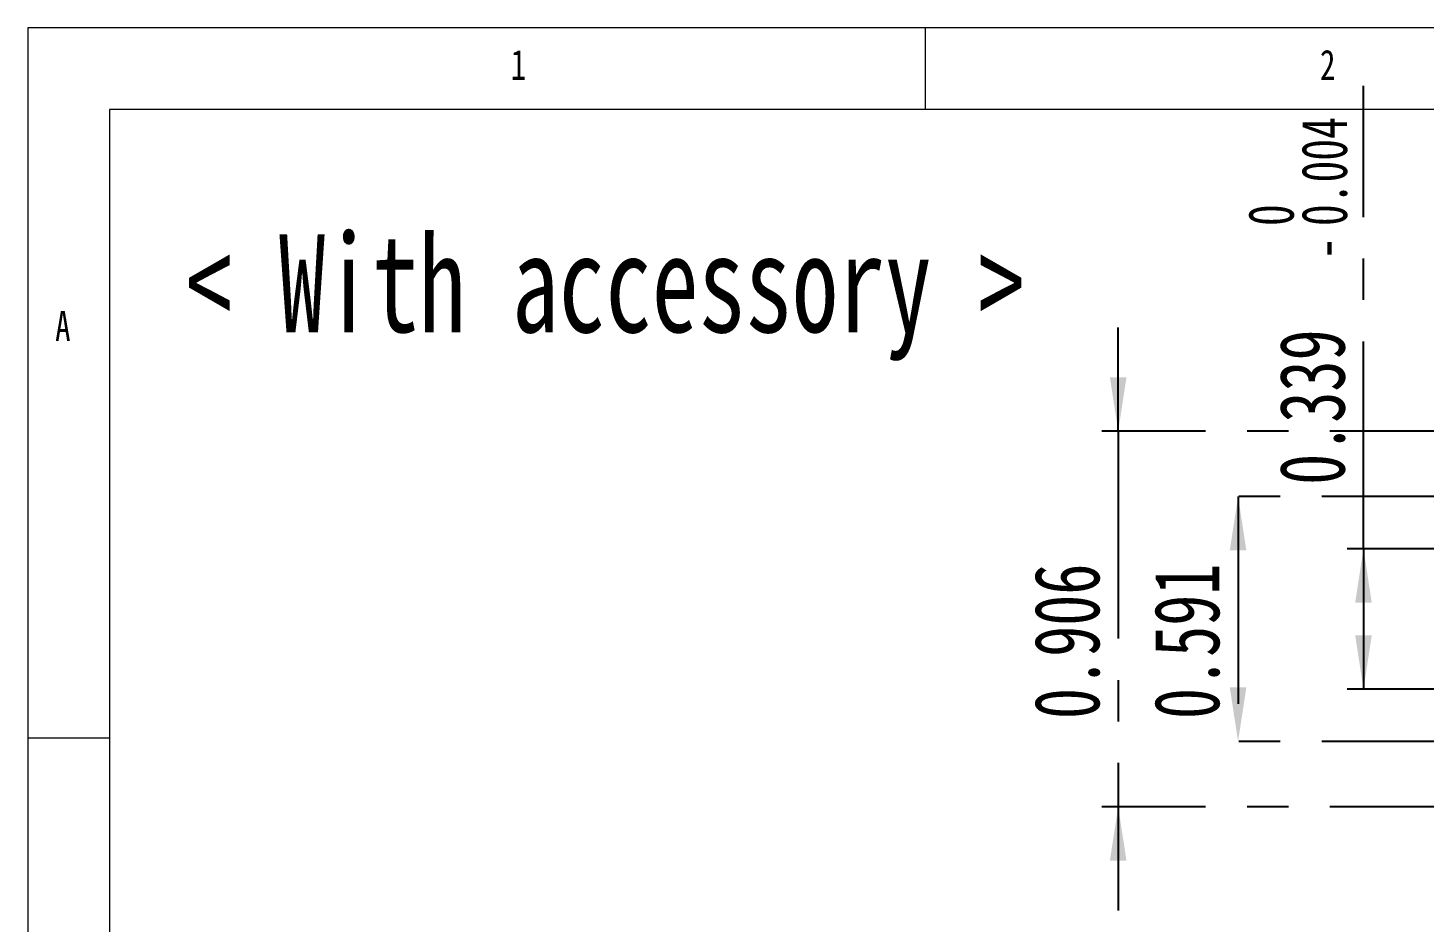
# Model space of a CAD drawing. Header units: inches. Extents: x 0.2 to 16.3, y 0.2 to 11.5.
# Drawn here: x 0.197 to 3.565, y 9.34 to 11.496 of the extents above; entities that cross this region are included whole.
import ezdxf

# ---------------------------------------------------------------- set-up
doc = ezdxf.new("R2010")
doc.units = ezdxf.units.IN
doc.header["$MEASUREMENT"] = 0
doc.linetypes.add('CENTERX2', pattern=[0.8, 0.5, -0.1, 0.1, -0.1])
doc.layers.add('CENTER_LINE', color=7, linetype='CENTERX2')
doc.styles.add('SLDTEXTSTYLE0', font='TXT', dxfattribs={"width": 0.7})
doc.styles.add('SLDTEXTSTYLE2', font='TXT', dxfattribs={"width": 0.75})
doc.dimstyles.new('SLDDIMSTYLE10', dxfattribs={"dimtxt": 0.15748, "dimasz": 0.13, "dimexe": 0, "dimexo": 0.0625, "dimgap": 0.03937, "dimtad": 1, "dimdec": 3, "dimrnd": 1e-09, "dimdsep": 46, "dimtxsty": 'SLDTEXTSTYLE0', "dimsah": 1, "dimcen": 0.09, "dimadec": 0, "dimazin": 2, "dimtol": 1, "dimtm": 0.003937, "dimtfac": 1, "dimtdec": 3, "dimtofl": 0, "dimtmove": 0, "dimatfit": 3, "dimfxl": 1, "dimfrac": 2, "dimtolj": 1, "dimarcsym": 0})
doc.dimstyles.new('SLDDIMSTYLE4', dxfattribs={"dimtxt": 0.15748, "dimasz": 0.13, "dimexe": 0, "dimexo": 0.0625, "dimgap": 0.03937, "dimtad": 1, "dimdec": 3, "dimrnd": 1e-09, "dimdsep": 46, "dimtxsty": 'SLDTEXTSTYLE0', "dimsah": 1, "dimcen": 0.09, "dimadec": 0, "dimazin": 2, "dimtfac": 1, "dimtdec": 3, "dimtmove": 0, "dimatfit": 0, "dimfxl": 1, "dimfrac": 2, "dimtolj": 1, "dimtzin": 12, "dimarcsym": 0})
doc.dimstyles.new('SLDDIMSTYLE5', dxfattribs={"dimtxt": 0.15748, "dimasz": 0.13, "dimexe": 0, "dimexo": 0.0625, "dimgap": 0.03937, "dimtad": 1, "dimdec": 3, "dimrnd": 1e-09, "dimdsep": 46, "dimtxsty": 'SLDTEXTSTYLE0', "dimsah": 1, "dimcen": 0.09, "dimadec": 0, "dimazin": 2, "dimtfac": 1, "dimtdec": 3, "dimtofl": 0, "dimtmove": 0, "dimatfit": 3, "dimfxl": 1, "dimfrac": 2, "dimtolj": 1, "dimtzin": 12, "dimarcsym": 0})

# ---------------------------------------------------------------- blocks, each defined once
blk = doc.blocks.new('_D_24')
at = {"layer": 'CENTER_LINE'}
for p, q in [((4.6179, 10.3661), (3.0767, 10.3661)), ((3.116, 10.3661), (3.116, 9.7755)), ((4.6179, 9.7755), (3.0767, 9.7755))]:
    blk.add_line(p, q, dxfattribs=at)
for points in [[(3.116, 10.3661), (3.096, 10.2361), (3.136, 10.2361)], [(3.116, 9.7755), (3.136, 9.9055), (3.096, 9.9055)]]:
    blk.add_solid(points, dxfattribs=at)
at = {"layer": 'CENTER_LINE', "insert": (2.913, 9.8293), "char_height": 0.15748, "attachment_point": 1, "rotation": 90, "style": 'SLDTEXTSTYLE0'}
blk.add_mtext('0.591', dxfattribs=at)
blk = doc.blocks.new('_D_25')
at = {"layer": 'CENTER_LINE'}
for p, q in [((3.4185, 10.2401), (3.4185, 11.3565)), ((3.6336, 10.2401), (3.3791, 10.2401)), ((3.4185, 10.2401), (3.4185, 9.9015)), ((3.6336, 9.9015), (3.3791, 9.9015))]:
    blk.add_line(p, q, dxfattribs=at)
for points in [[(3.4185, 10.2401), (3.3985, 10.1101), (3.4385, 10.1101)], [(3.4185, 9.9015), (3.4385, 10.0315), (3.3985, 10.0315)]]:
    blk.add_solid(points, dxfattribs=at)
at = {"layer": 'CENTER_LINE', "attachment_point": 1, "rotation": 90, "style": 'SLDTEXTSTYLE0'}
for s, insert, char_height in [('0.004', (3.2686, 11.0184), 0.11024), ('0', (3.1401, 11.0184), 0.1102), ('-', (3.2686, 10.9382), 0.1102), ('0.339', (3.2155, 10.3942), 0.15748)]:
    blk.add_mtext(s, dxfattribs=dict(at, insert=insert, char_height=char_height))
blk = doc.blocks.new('_D_26')
at = {"layer": 'CENTER_LINE'}
for p, q in [((2.8268, 10.5235), (2.8268, 10.7735)), ((4.6376, 10.5235), (2.7874, 10.5235)), ((2.8268, 10.5235), (2.8268, 9.618)), ((4.6376, 9.618), (2.7874, 9.618)), ((2.8268, 9.618), (2.8268, 9.368))]:
    blk.add_line(p, q, dxfattribs=at)
for points in [[(2.8268, 10.5235), (2.8468, 10.6535), (2.8068, 10.6535)], [(2.8268, 9.618), (2.8068, 9.488), (2.8468, 9.488)]]:
    blk.add_solid(points, dxfattribs=at)
at = {"layer": 'CENTER_LINE', "insert": (2.6238, 9.8293), "char_height": 0.15748, "attachment_point": 1, "rotation": 90, "style": 'SLDTEXTSTYLE0'}
blk.add_mtext('0.906', dxfattribs=at)

msp = doc.modelspace()

# ---------------------------------------------------------------- linework, layer by layer
at = {"color": 7, "linetype": 'Continuous', "lineweight": 18}
for p, q in [((16.3386, 11.4961), (0.1969, 11.4961)), ((0.1969, 11.4961), (0.1969, 0.1969)), ((2.3622, 11.2992), (2.3622, 11.4961)), ((16.1516, 11.2992), (0.3937, 11.2992)), ((0.3937, 11.2992), (0.3937, 0.3937)), ((0.3937, 9.7835), (0.1969, 9.7835))]:
    msp.add_line(p, q, dxfattribs=at)

# ---------------------------------------------------------------- texts
at = {"color": 7, "linetype": 'Continuous', "lineweight": 0, "char_height": 0.0729, "attachment_point": 1, "style": 'SLDTEXTSTYLE2'}
for s, insert in [('1', (1.3615, 11.4436)), ('2', (3.3136, 11.4436)), ('A', (0.2625, 10.8137))]:
    msp.add_mtext(s, dxfattribs=dict(at, insert=insert))
at = {"layer": 'CENTER_LINE', "insert": (0.5771, 10.9985), "char_height": 0.23622, "attachment_point": 1, "style": 'SLDTEXTSTYLE0'}
msp.add_mtext('< With accessory >', dxfattribs=at)

# ---------------------------------------------------------------- dimensions: what is measured, and where the dimension line sits
at = {"layer": 'CENTER_LINE'}
for base, p1, p2, dimstyle, picture, middle in [((3.4185, 9.9015), (3.673, 10.2401), (3.673, 9.9015), 'SLDDIMSTYLE10', '_D_25', (3.4185, 10.8754)), ((2.82678, 9.61803), (4.67692, 10.52354), (4.67692, 9.61803), 'SLDDIMSTYLE4', '_D_26', (2.82678, 10.07079)), ((3.116, 9.7755), (4.6572, 10.3661), (4.6572, 9.7755), 'SLDDIMSTYLE5', '_D_24', (3.116, 10.0708))]:
    dim = msp.add_linear_dim(base=base, p1=p1, p2=p2, angle=90, dimstyle=dimstyle, dxfattribs=at)
    dim.commit()
    dim.dimension.update_dxf_attribs({"geometry": picture, "text_midpoint": middle, "dimtype": 160})

doc.saveas('drawing.dxf')
